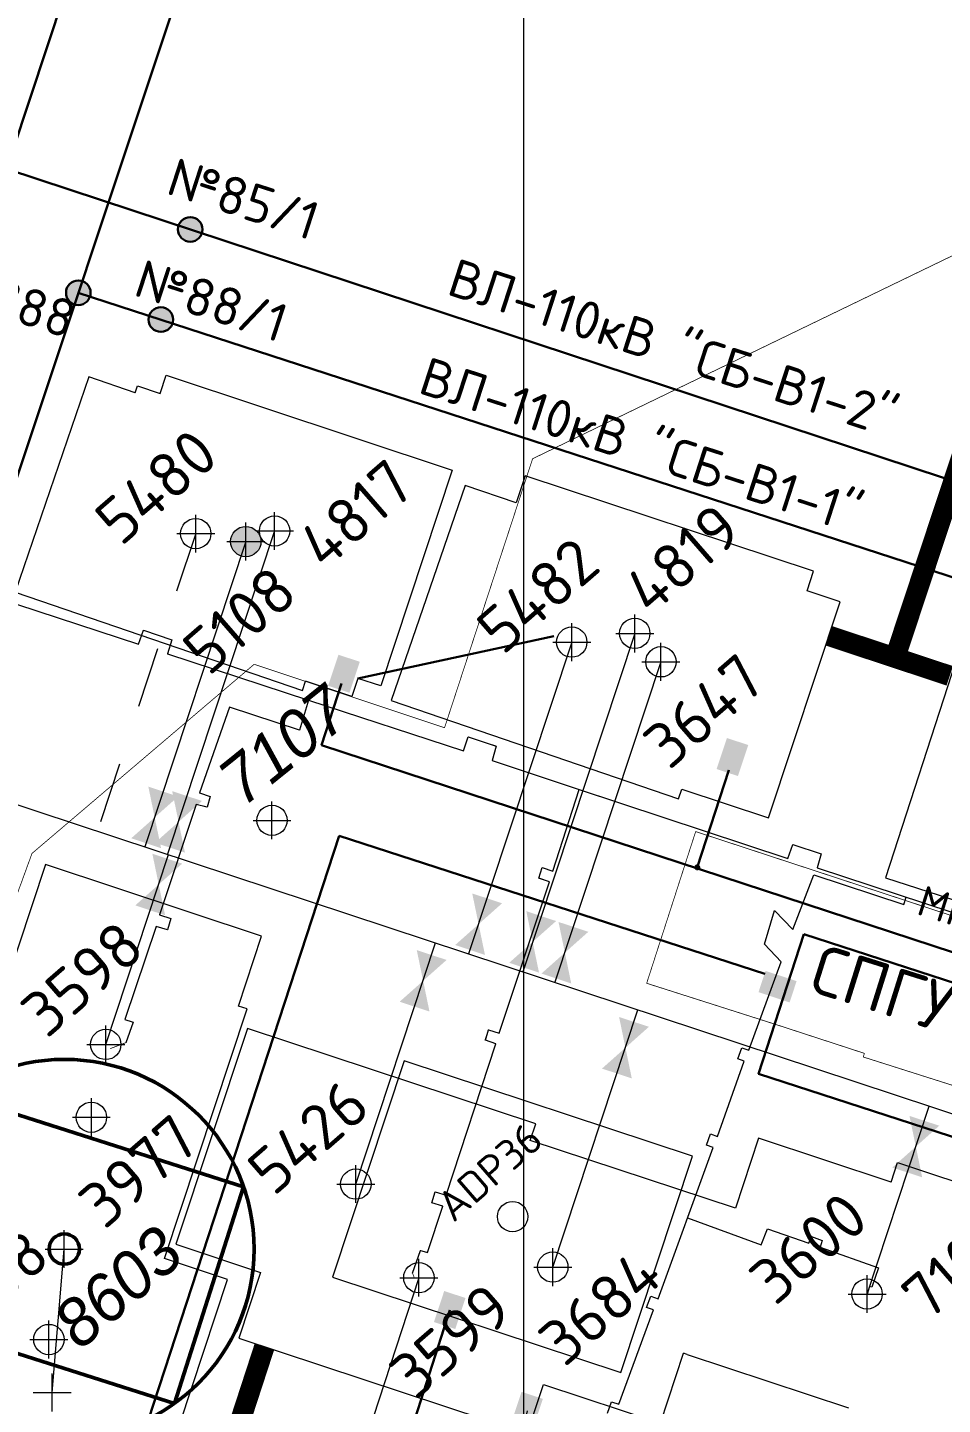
# Model space of a CAD drawing. Header units: millimetres. Extents: x 519 to 9564855, y -810 to 5021775.
# Drawn here: x 9539864 to 9540105.1, y 4998345 to 4998708.1 of the extents above; entities that cross this region are included whole.
import ezdxf

# ---------------------------------------------------------------- set-up
doc = ezdxf.new("R2010")
doc.units = ezdxf.units.MM
doc.header["$LTSCALE"] = 2
doc.header["$MEASUREMENT"] = 0
doc.header["$PDMODE"] = 2
doc.header["$PDSIZE"] = 5
doc.linetypes.add('1', pattern=[0])
doc.linetypes.add('Punctir', pattern=[0.32, 0.16, -0.16])
for name, color, linetype, lineweight in [('200 скв. на 2010 год', 61, 'Continuous', 0), ('WELLS(drilled after 2000y)', 6, 'Continuous', 40), ('Скважины на 2026', 222, 'Continuous', 50), ('Электро', 1, 'Continuous', 30), ('Электроснаб', 1, 'Continuous', 18), ('Электроснабжене', 1, 'Continuous', 18)]:
    doc.layers.add(name, color=color, linetype=linetype, lineweight=lineweight)
for name, color, linetype in [('Existing roads', 41, 'Continuous'), ('GRID_PULKOVO', 7, 'Continuous'), ('new 100 wells', 131, 'Continuous'), ('OilColl&Flowlines', 3, 'Continuous'), ('Stage 12 wells.Text&Frame', 52, 'Continuous'), ('паропровод', 6, 'Continuous'), ('Скважины  2018 года', 7, 'Continuous'), ('Скважины - Конфликты наземки', 92, 'Continuous'), ('Скважины 2019г.', 241, 'Continuous'), ('Скважины на 2013 год.', 21, '1'), ('Скважины на 2016 год.', 40, 'Continuous'), ('Скважины на 2020 год', 140, 'Continuous'), ('Скважины на 2021 год', 7, 'Continuous')]:
    doc.layers.add(name, color=color, linetype=linetype)
doc.styles.add('92051501$0$STANDARD', font='simplex.shx')
doc.styles.add('Elect', font='isocpeur.ttf')
doc.styles.add('GeoApp', font='', dxfattribs={"height": 1})
doc.styles.add('Line_GUGK', font='')
doc.styles.get("Standard").update_dxf_attribs({"font": 'isocpeur.ttf', "width": 0.5})
doc.styles.get('GeoApp').set_extended_font_data('D431', italic=True)
doc.styles.get('Line_GUGK').set_extended_font_data('Bm431', italic=True)
doc.linetypes.add('CAB-0.4kv', pattern='A,20,-1.2,["W1",Standard,S=2.5,R=0,X=0,Y=-1.25],-5.2', length=26.4)
doc.linetypes.add('STM_LINE', pattern='A,0.5,-0.2,["S",92051501$0$STANDARD,S=0.1,R=0,X=-0.1,Y=-0.05],-0.05', length=0.75)
doc.linetypes.add('WTR_LINE', pattern='A,0.5,-0.2,["W",92051501$0$STANDARD,S=0.1,R=0,X=-0.1,Y=-0.05],-0.05', length=0.75)

# ---------------------------------------------------------------- blocks, each defined once
blk = doc.blocks.new('A$C14C6325F')
at = {"layer": 'Электро', "lineweight": 15}
for points in [[(-30.19, 3.34), (-24.28, 3.31), (-24.24, 11.92), (-30.15, 11.96)], [(130.85, -19.7), (136.76, -19.73), (136.81, -11.12), (130.9, -11.08)]]:
    blk.add_hatch(color=256, dxfattribs=at).paths.add_polyline_path(points)
for p, q in [((-29.72, 2.88), (-49.78, -87.4, 0)), ((133.83, -15.41), (140.58, -88.34, 0))]:
    blk.add_line(p, q, dxfattribs=at)

msp = doc.modelspace()

# ---------------------------------------------------------------- hatches: boundary and pattern name
at = {"layer": 'Existing roads', "lineweight": 0}
h = msp.add_hatch(color=256, dxfattribs=at)
edge = h.paths.add_edge_path(flags=16)
edge.add_line((9542915.00048, 4997805.77889), (9542915.82838, 4997805.50495))
edge = h.paths.add_edge_path(flags=16)
edge.add_line((9542915.0804, 4997806.02041), (9542916.50414, 4997805.54932))
edge = h.paths.add_edge_path(flags=17)
edge.add_line((9542915.16031, 4997806.26193), (9542916.96364, 4997805.66524))
edge = h.paths.add_edge_path(flags=17)
edge.add_line((9542915.24023, 4997806.50345), (9542917.32836, 4997805.81252))
edge = h.paths.add_edge_path(flags=17)
edge.add_line((9542915.32014, 4997806.74496), (9542917.63357, 4997805.97949))
edge = h.paths.add_edge_path(flags=17)
edge.add_line((9542915.40006, 4997806.98648), (9542917.89543, 4997806.16081))
edge = h.paths.add_edge_path(flags=17)
edge.add_line((9542915.47997, 4997807.228), (9542918.12293, 4997806.3535))
edge = h.paths.add_edge_path(flags=17)
edge.add_line((9542915.55988, 4997807.46952), (9542918.32156, 4997806.55573))
edge = h.paths.add_edge_path(flags=17)
edge.add_line((9542915.6398, 4997807.71104), (9542918.49494, 4997806.76633))
edge = h.paths.add_edge_path(flags=17)
edge.add_line((9542915.71971, 4997807.95256), (9542918.64549, 4997806.98447))
edge = h.paths.add_edge_path(flags=17)
edge.add_line((9542915.79963, 4997808.19408), (9542918.77483, 4997807.20964))
edge = h.paths.add_edge_path(flags=17)
edge.add_line((9542915.87954, 4997808.4356), (9542918.88401, 4997807.44147))
edge = h.paths.add_edge_path(flags=17)
edge.add_line((9542916.09053, 4997811.84928), (9542916.91843, 4997811.57535))
edge = h.paths.add_edge_path(flags=17)
edge.add_line((9542915.41477, 4997811.80492), (9542916.83851, 4997811.33383))
edge = h.paths.add_edge_path(flags=17)
edge.add_line((9542914.95527, 4997811.689), (9542916.7586, 4997811.09231))
edge = h.paths.add_edge_path(flags=16)
edge.add_line((9542914.59055, 4997811.54171), (9542916.67869, 4997810.85079))
edge = h.paths.add_edge_path(flags=17)
edge.add_line((9542914.28535, 4997811.37474), (9542916.59877, 4997810.60927))
edge = h.paths.add_edge_path(flags=16)
edge.add_line((9542914.02348, 4997811.19343), (9542916.51886, 4997810.36775))
edge = h.paths.add_edge_path(flags=16)
edge.add_line((9542913.79599, 4997811.00074), (9542916.43894, 4997810.12623))
edge = h.paths.add_edge_path(flags=16)
edge.add_line((9542913.59735, 4997810.7985), (9542916.35903, 4997809.88471))
edge = h.paths.add_edge_path(flags=17)
edge.add_line((9542913.42397, 4997810.58791), (9542916.27911, 4997809.64319))
edge = h.paths.add_edge_path(flags=17)
edge.add_line((9542913.27342, 4997810.36976), (9542916.1992, 4997809.40167))
edge = h.paths.add_edge_path(flags=17)
edge.add_line((9542913.14408, 4997810.1446), (9542916.11928, 4997809.16016))
edge = h.paths.add_edge_path(flags=17)
edge.add_line((9542913.0349, 4997809.91276), (9542916.03937, 4997808.91864))
edge = h.paths.add_edge_path(flags=16)
edge.add_line((9542912.9453, 4997809.67445), (9542918.97361, 4997807.67979))
edge = h.paths.add_edge_path(flags=0)
edge.add_line((9542912.9453, 4997809.67445), (9542918.97361, 4997807.67979))
edge = h.paths.add_edge_path(flags=17)
edge.add_line((9542916.95679, 4997811.69128), (9542914.96213, 4997805.66296))
edge = h.paths.add_edge_path()
edge.add_arc((9542915.95946, 4997808.67712), 3.17487, 0, 360)
h.paths.add_polyline_path([(9541621.30331, 4998240.21534), (9541619.40682, 4998234.52294), (9541668.34915, 4998218.3288), (9541670.24564, 4998224.02121)])
edge = h.paths.add_edge_path()
edge.add_line((9541543.45632, 4998259.65358), (9541545.35281, 4998265.34598))
edge.add_line((9541545.35281, 4998265.34598), (9539882.1273, 4998815.67717))
edge.add_arc((9539884.64036, 4998823.2722), 8, 161.691556, 251.691556, ccw=False)
edge.add_line((9539877.04533, 4998825.78526), (9539870.13442, 4998804.89892))
edge.add_arc((9539877.72945, 4998802.38586), 8, 71.691556, 161.691556, ccw=False)
edge.add_line((9539880.24251, 4998809.9809), (9541543.45632, 4998259.65358))
h.paths.add_polyline_path([(9542731.24197, 4997866.63683), (9542733.13846, 4997872.32923), (9541746.19614, 4998198.89057), (9541744.29964, 4998193.19816)])
edge = h.paths.add_edge_path()
edge.add_line((9542910.0184, 4997814.64503), (9542909.36398, 4997812.66899))
edge.add_line((9542909.36398, 4997812.66899), (9542916.00503, 4997810.46964))
edge.add_arc((9542908.97287, 4997822.57537), 14, 300.1520949, 341.6915561)
edge.add_line((9542922.26418, 4997818.17752), (9542982.04609, 4997998.85197))
edge.add_arc((9542983.94484, 4997998.22371), 2, 71.691556, 161.6915561, ccw=False)
edge.add_line((9542984.57311, 4998000.12246), (9542975.07709, 4998003.26452))
edge.add_arc((9542974.44884, 4998001.36581), 1.99996, -18.3072492, 71.6915562, ccw=False)
edge.add_line((9542976.34757, 4998000.73759), (9542916.56564, 4997820.06306))
edge.add_arc((9542908.97061, 4997822.57612), 8, 277.5258796, 341.691556, ccw=False)
h.paths.add_polyline_path([(9542831.9304, 4997833.32085), (9542833.8167, 4997839.01663), (9542809.08896, 4997847.19859), (9542807.19247, 4997841.50618)])
at = {"layer": 'Existing roads', "linetype": 'ByBlock', "lineweight": 0, "ltscale": 80, "true_color": 0xffffff}
h = msp.add_hatch(color=7, dxfattribs=at)
edge = h.paths.add_edge_path()
edge.add_arc((9539921.5, 4998572.5), 4, 0, 360)
at = {"layer": 'Электро'}
h = msp.add_hatch(color=256, dxfattribs=at)
edge = h.paths.add_edge_path()
edge.add_arc((9539906.86211, 4998654.83096), 3.24209, 0, 360)
h = msp.add_hatch(color=256, dxfattribs=at)
edge = h.paths.add_edge_path()
edge.add_arc((9539877.36286, 4998638.13067), 3.24209, 0, 360)
h = msp.add_hatch(color=256, dxfattribs=at)
edge = h.paths.add_edge_path()
edge.add_arc((9539899.11359, 4998631.04512), 3.24209, 0, 360)
for points in [[(9539943.20656, 4998534.48664), (9539948.81879, 4998532.62965), (9539951.52602, 4998540.81151), (9539945.91378, 4998542.6685)], [(9540045.57295, 4998512.52956), (9540051.18518, 4998510.67257), (9540053.89241, 4998518.85443), (9540048.28017, 4998520.71141)], [(9540064.78458, 4998450.98408), (9540066.64156, 4998456.59632), (9540058.4597, 4998459.30355), (9540056.60272, 4998453.69131)], [(9539971.07645, 4998366.71132), (9539976.68868, 4998364.85434), (9539979.39591, 4998373.0362), (9539973.78368, 4998374.89318)]]:
    msp.add_hatch(color=256, dxfattribs=at).paths.add_polyline_path(points)
at = {"layer": 'Электроснаб', "lineweight": 0}
h = msp.add_hatch(color=1, dxfattribs=at)
edge = h.paths.add_edge_path()
edge.add_arc((9539906.86211, 4998654.83096), 3.24209, 0, 360)
h = msp.add_hatch(color=1, dxfattribs=at)
edge = h.paths.add_edge_path()
edge.add_arc((9539877.36286, 4998638.13067), 3.24209, 0, 360)
h = msp.add_hatch(color=1, dxfattribs=at)
edge = h.paths.add_edge_path()
edge.add_arc((9539899.11359, 4998631.04512), 3.24209, 0, 360)
for points in [[(9539943.20656, 4998534.48664), (9539948.81879, 4998532.62965), (9539951.52602, 4998540.81151), (9539945.91378, 4998542.6685)], [(9540045.57295, 4998512.52956), (9540051.18518, 4998510.67257), (9540053.89241, 4998518.85443), (9540048.28017, 4998520.71141)], [(9540064.78458, 4998450.98408), (9540066.64156, 4998456.59632), (9540058.4597, 4998459.30355), (9540056.60272, 4998453.69131)], [(9539971.07645, 4998366.71132), (9539976.68868, 4998364.85434), (9539979.39591, 4998373.0362), (9539973.78368, 4998374.89318)]]:
    msp.add_hatch(color=1, dxfattribs=at).paths.add_polyline_path(points)
at = {"layer": 'Электроснабжене', "lineweight": 0}
h = msp.add_hatch(color=1, dxfattribs=at)
edge = h.paths.add_edge_path()
edge.add_arc((9539906.86211, 4998654.83096), 3.24209, 0, 360)
h = msp.add_hatch(color=1, dxfattribs=at)
edge = h.paths.add_edge_path()
edge.add_arc((9539877.36286, 4998638.13067), 3.24209, 0, 360)
h = msp.add_hatch(color=1, dxfattribs=at)
edge = h.paths.add_edge_path()
edge.add_arc((9539899.11359, 4998631.04512), 3.24209, 0, 360)
for points in [[(9539943.20656, 4998534.48664), (9539948.81879, 4998532.62965), (9539951.52602, 4998540.81151), (9539945.91378, 4998542.6685)], [(9540045.57295, 4998512.52956), (9540051.18518, 4998510.67257), (9540053.89241, 4998518.85443), (9540048.28017, 4998520.71141)], [(9540064.78458, 4998450.98408), (9540066.64156, 4998456.59632), (9540058.4597, 4998459.30355), (9540056.60272, 4998453.69131)], [(9539971.07645, 4998366.71132), (9539976.68868, 4998364.85434), (9539979.39591, 4998373.0362), (9539973.78368, 4998374.89318)]]:
    msp.add_hatch(color=1, dxfattribs=at).paths.add_polyline_path(points)

# ---------------------------------------------------------------- linework, layer by layer
at = {"linetype": 'ByBlock', "lineweight": 0, "ltscale": 80}
msp.add_line((9540037.78202, 4998358.1776), (9540036.8653, 4998358.48092), dxfattribs=at)
at = {"color": 5, "linetype": 'WTR_LINE', "lineweight": 0, "ltscale": 20, "const_width": 0.2}
for points in [[(9539923.70455, 4998540.1584), (9539973.871, 4998523.40788), (9539997.06778, 4998594.34512), (9540213.33334, 4998699.01007), (9540467.06099, 4998613.38589)], [(9539923.70455, 4998540.1584), (9539865.15947, 4998490.2791), (9539764.59146, 4998214.3206)]]:
    msp.add_lwpolyline(points, dxfattribs=at)
at = {"lineweight": 0}
for points, elevation in [([(9539826.765, 4998567.295), (9539828.115, 4998570.883), (9539835.488, 4998568.413), (9539834.501, 4998564.723), (9539893.259, 4998545.46), (9539894.526, 4998549.119), (9539901.991, 4998546.622), (9539900.867, 4998542.878), (9539937.981, 4998530.671), (9539935.655, 4998522.799), (9539917.201, 4998528.847), (9539909.311, 4998506.223), (9539912.122, 4998505.296), (9539911.28, 4998502.463), (9539908.399, 4998503.214), (9539898.758, 4998474.074), (9539901.718, 4998473.081), (9539900.823, 4998470.145), (9539897.908, 4998471.02), (9539889.658, 4998446.487), (9539891.826, 4998445.814), (9539889.894, 4998440.374)], -23.329), ([(9539937.981, 4998530.671), (9539978.837, 4998517.327), (9539980.13, 4998520.996), (9539987.514, 4998518.596), (9539986.449, 4998514.745), (9540009.387, 4998507.141), (9540064.317, 4998488.954), (9540065.642, 4998492.61), (9540073.137, 4998490.198), (9540072.032, 4998486.505)], -23.21), ([(9539965.425, 4998379.62), (9539967.524, 4998385.591), (9539969.366, 4998385.086), (9539973.443, 4998397.26), (9539970.477, 4998398.18), (9539971.381, 4998401.014), (9539974.306, 4998400.201), (9539987.37, 4998440.072), (9539984.703, 4998440.996), (9539985.431, 4998443.766), (9539988.282, 4998442.891), (9540001.503, 4998482.779), (9539998.685, 4998483.718), (9539999.612, 4998486.529), (9540002.408, 4998485.581), (9540009.387, 4998507.141)], -22.435), ([(9540072.032, 4998486.505), (9540149.937, 4998460.854)], -22.98)]:
    msp.add_lwpolyline(points, dxfattribs=dict(at, elevation=elevation))
at = {"color": 6, "lineweight": 0}
for points, elevation in [([(9539826.765, 4998567.295), (9539828.115, 4998570.883), (9539835.488, 4998568.413), (9539834.501, 4998564.723), (9539893.259, 4998545.46), (9539894.526, 4998549.119), (9539901.991, 4998546.622), (9539900.867, 4998542.878), (9539937.981, 4998530.671), (9539935.655, 4998522.799), (9539917.201, 4998528.847), (9539909.311, 4998506.223), (9539912.122, 4998505.296), (9539911.28, 4998502.463), (9539908.399, 4998503.214), (9539898.758, 4998474.074), (9539901.718, 4998473.081), (9539900.823, 4998470.145), (9539897.908, 4998471.02), (9539889.658, 4998446.487), (9539891.826, 4998445.814), (9539889.894, 4998440.374)], -23.329), ([(9539937.981, 4998530.671), (9539978.837, 4998517.327), (9539980.13, 4998520.996), (9539987.514, 4998518.596), (9539986.449, 4998514.745), (9540009.387, 4998507.141), (9540064.317, 4998488.954), (9540065.642, 4998492.61), (9540073.137, 4998490.198), (9540072.032, 4998486.505)], -23.21), ([(9539965.425, 4998379.62), (9539967.524, 4998385.591), (9539969.366, 4998385.086), (9539973.443, 4998397.26), (9539970.477, 4998398.18), (9539971.381, 4998401.014), (9539974.306, 4998400.201), (9539987.37, 4998440.072), (9539984.703, 4998440.996), (9539985.431, 4998443.766), (9539988.282, 4998442.891), (9540001.503, 4998482.779), (9539998.685, 4998483.718), (9539999.612, 4998486.529), (9540002.408, 4998485.581), (9540009.387, 4998507.141)], -22.435), ([(9540072.032, 4998486.505), (9540149.937, 4998460.854)], -22.98)]:
    msp.add_lwpolyline(points, dxfattribs=dict(at, elevation=elevation))
at = {"linetype": 'ByBlock', "lineweight": 0, "ltscale": 2, "const_width": 0.2, "elevation": 0.4393}
msp.add_lwpolyline([(9540060.94168, 4998445.24547), (9540027.13197, 4998456.03702), (9540040.04393, 4998496.03901), (9540207.04189, 4998441.14155), (9540201.63669, 4998423.47715), (9540209.70526, 4998420.78811), (9540212.68788, 4998430.45424), (9540204.59306, 4998433.13867), (9540196.15808, 4998406.53307), (9540134.01707, 4998425.29302), (9540132.82131, 4998421.15237), (9540084.21634, 4998436.59767), (9540084.49435, 4998437.56033), (9540060.94168, 4998445.24547)], dxfattribs=at)
at = {"color": 6, "linetype": 'STM_LINE', "lineweight": 0, "ltscale": 2, "elevation": 0.9842}
for points in [[(9540016.81292, 4998342.69918), (9540017.8573, 4998345.67398), (9540019.7778, 4998345.0213), (9540028.95458, 4998369.88849), (9540027.10356, 4998370.5272), (9540028.23887, 4998373.48916), (9540030.13639, 4998372.83827), (9540044.672, 4998412.73102), (9540042.86063, 4998413.38567), (9540043.94274, 4998416.31589), (9540045.78818, 4998415.66426), (9540052.86632, 4998435.45896), (9540051.16177, 4998436.08642), (9540052.18384, 4998439.00382), (9540054.02504, 4998438.37706), (9540062.54771, 4998461.7068), (9540058.20263, 4998466.32332), (9540060.81205, 4998475.20687), (9540065.69169, 4998470.21783), (9540071.14272, 4998484.62964), (9540094.87413, 4998476.78956), (9540095.49576, 4998478.77932)], [(9540037.92454, 4998394.21271), (9540057.26867, 4998387.03553), (9540058.95669, 4998391.25972), (9540069.84845, 4998387.47616), (9540070.58744, 4998389.29354), (9540073.38877, 4998388.18714), (9540072.80876, 4998386.45464), (9540088.24967, 4998381.0425), (9540086.44817, 4998375.90279)]]:
    msp.add_lwpolyline(points, dxfattribs=at)
at = {"layer": '200 скв. на 2010 год', "color": 0, "linetype": 'ByBlock', "lineweight": 0}
for points in [[(9539892.34341, 4998611.76764), (9539892.93745, 4998613.56299), (9539898.94927, 4998611.56314)], [(9539898.94927, 4998611.56314), (9539900.53745, 4998616.36299), (9539975.8759, 4998591.3015), (9539957.06023, 4998534.43631), (9539951.04524, 4998536.42656)], [(9540036.40095, 4998507.2015), (9540059.26255, 4998499.63701), (9540078.11798, 4998556.62241), (9540069.39307, 4998559.50932)], [(9539951.04524, 4998536.42656), (9539949.46023, 4998531.63631), (9539937.25733, 4998535.67403)], [(9540050.5347, 4998396.71908), (9539996.46279, 4998414.6105)], [(9539999.93141, 4998350.23848), (9540030.76255, 4998340.03701), (9540036.8653, 4998358.48092)]]:
    msp.add_lwpolyline(points, dxfattribs=at)
for centre in [(9539929.1, 4998575.3), (9539921.5, 4998572.5), (9540030.9, 4998540.8), (9540002.4, 4998381.2)]:
    msp.add_circle(centre, 4, dxfattribs=at)
for p in [(9539921.5, 4998572.5), (9539929.1, 4998575.3), (9540030.9, 4998540.8), (9540002.4, 4998381.2)]:
    msp.add_point(p, dxfattribs=at)
at = {"layer": 'Existing roads', "color": 3, "linetype": 'ByBlock', "lineweight": 0, "ltscale": 80}
for p, q in [((9539929.1, 4998575.3), (9539900.8998, 4998490.03908)), ((9539921.5, 4998572.5), (9539894.88402, 4998492.02881)), ((9540024, 4998548.3), (9539994.49148, 4998459.08347)), ((9540030.9, 4998540.8), (9540002.9471, 4998456.28676))]:
    msp.add_line(p, q, dxfattribs=at)
at = {"layer": 'Existing roads', "lineweight": 0, "const_width": 5.4}
for points in [[(9540092.94762, 4998542.97247), (9540118.69772, 4998620.7951)], [(9540107.00858, 4998537.111), (9540075.14998, 4998547.65243)]]:
    msp.add_lwpolyline(points, dxfattribs=at)
at = {"layer": 'Existing roads', "lineweight": 0, "const_width": 5.4, "flags": 128}
msp.add_lwpolyline([(9539926.39238, 4998360.15726), (9539902.61365, 4998287.2394)], dxfattribs=at)
at = {"layer": 'GRID_PULKOVO', "lineweight": 0}
msp.add_line((9539994.68753, 5010003.949), (9539994.68753, 4992000), dxfattribs=at)
at = {"layer": 'new 100 wells', "color": 0, "linetype": 'ByBlock', "lineweight": 0}
for points in [[(9539919.56197, 4998450.02391), (9539925.66299, 4998468.46255), (9539868.67759, 4998487.31798), (9539843.53701, 4998411.33746), (9539845.83803, 4998410.57609)], [(9540091.53448, 4998403.6162), (9540056.63745, 4998415.16299), (9540050.5347, 4998396.71908)], [(9540037.78202, 4998358.1776), (9540080.2879, 4998344.11317)]]:
    msp.add_lwpolyline(points, dxfattribs=at)
for centre in [(9539884.6, 4998439.9), (9540085.2, 4998374.1)]:
    msp.add_circle(centre, 4, dxfattribs=at)
for p in [(9539884.6, 4998439.9), (9540085.2, 4998374.1)]:
    msp.add_point(p, dxfattribs=at)
at = {"layer": 'OilColl&Flowlines', "lineweight": 0}
for p, q in [((9539123.89216, 4998747.03568), (9540784.68084, 4998197.72698)), ((9539884.6, 4998439.9), (9539901.1556, 4998489.95447)), ((9540002.4, 4998381.2), (9540024.84006, 4998449.04562)), ((9540085.2, 4998374.1), (9540101.59198, 4998423.65979))]:
    msp.add_line(p, q, dxfattribs=at)
at = {"layer": 'OilColl&Flowlines', "linetype": 'ByBlock', "lineweight": 0}
msp.add_line((9539967.1, 4998378.4), (9539930.75338, 4998267.00899), dxfattribs=at)
at = {"layer": 'OilColl&Flowlines', "lineweight": 0}
for points in [[(9539903.67324, 4998505.2805), (9539897.49322, 4998499.77593), (9539895.81614, 4998507.88027)], [(9539909.95843, 4998504.10529), (9539903.77841, 4998498.60072), (9539902.10133, 4998506.70506)], [(9539899.1703, 4998491.67159), (9539891.3132, 4998494.27137), (9539897.49322, 4998499.77593)], [(9539905.45549, 4998490.49638), (9539897.59839, 4998493.09615), (9539903.77841, 4998498.60072)], [(9539904.73316, 4998487.58736), (9539898.55313, 4998482.08279), (9539896.87605, 4998490.18713)], [(9539900.23022, 4998473.97845), (9539892.37311, 4998476.57823), (9539898.55313, 4998482.08279)], [(9539989.02544, 4998477.12426), (9539982.84542, 4998471.6197), (9539981.16833, 4998479.72404)], [(9540003.27123, 4998472.4481), (9539997.09121, 4998466.94353), (9539995.41413, 4998475.04787)], [(9540011.75843, 4998469.60529), (9540005.57841, 4998464.10072), (9540003.90133, 4998472.20506)], [(9539984.5225, 4998463.51536), (9539976.66539, 4998466.11513), (9539982.84542, 4998471.6197)], [(9539974.40694, 4998462.18531), (9539968.22691, 4998456.68075), (9539966.54983, 4998464.78509)], [(9539998.76829, 4998458.83919), (9539990.91119, 4998461.43896), (9539997.09121, 4998466.94353)], [(9540007.25549, 4998455.99638), (9539999.39839, 4998458.59615), (9540005.57841, 4998464.10072)], [(9539969.90399, 4998448.57641), (9539962.04689, 4998451.17618), (9539968.22691, 4998456.68075)], [(9540027.72016, 4998444.55187), (9540021.54014, 4998439.04731), (9540019.86305, 4998447.15165)], [(9540023.21722, 4998430.94297), (9540015.36011, 4998433.54274), (9540021.54014, 4998439.04731)], [(9540104.24152, 4998418.46894), (9540098.06149, 4998412.96437), (9540096.38441, 4998421.06871)], [(9540099.73858, 4998404.86003), (9540091.88147, 4998407.4598), (9540098.06149, 4998412.96437)]]:
    msp.add_solid(points, dxfattribs=at)
at = {"layer": 'Stage 12 wells.Text&Frame', "color": 0, "linetype": 'ByBlock', "lineweight": 0}
for points in [[(9540069.39307, 4998559.50932), (9540071.11798, 4998564.72241), (9539995.13745, 4998589.86299), (9539992.7717, 4998582.71313)], [(9539900.07946, 4998383.42779), (9539921.86299, 4998449.26255), (9539919.56197, 4998450.02391)]]:
    msp.add_lwpolyline(points, dxfattribs=at)
for centre in [(9540024, 4998548.3), (9539880.8, 4998420.7)]:
    msp.add_circle(centre, 4, dxfattribs=at)
for p in [(9540024, 4998548.3), (9539880.8, 4998420.7)]:
    msp.add_point(p, dxfattribs=at)
at = {"layer": 'WELLS(drilled after 2000y)', "color": 6, "lineweight": 0, "const_width": 0.2}
for points, elevation in [([(9540321.06, 4998404.766), (9540242.97, 4998430.521), (9540244.067, 4998434.167), (9540236.808, 4998436.491), (9540235.464, 4998433.002), (9540157.457, 4998458.295), (9540158.668, 4998462.159), (9540151.267, 4998464.629), (9540149.937, 4998460.854), (9540072.032, 4998486.505), (9540073.137, 4998490.198), (9540065.642, 4998492.61), (9540064.317, 4998488.954), (9539986.449, 4998514.745), (9539987.514, 4998518.596), (9539980.13, 4998520.996), (9539978.837, 4998517.327), (9539900.867, 4998542.878), (9539901.991, 4998546.622), (9539894.526, 4998549.119), (9539893.259, 4998545.46), (9539834.501, 4998564.723)], -23.116), ([(9539937.981, 4998530.671), (9539935.655, 4998522.799), (9539917.201, 4998528.847), (9539909.311, 4998506.223), (9539912.122, 4998505.296), (9539911.28, 4998502.463), (9539908.399, 4998503.214), (9539898.758, 4998474.074), (9539901.718, 4998473.081), (9539900.823, 4998470.145), (9539897.908, 4998471.02), (9539889.658, 4998446.487), (9539891.826, 4998445.814), (9539889.894, 4998440.374), (9539885.74889, 4998438.79521)], -23.21), ([(9540009.387, 4998507.141), (9540002.408, 4998485.581), (9539999.60428, 4998486.5056), (9539998.685, 4998483.718), (9540001.503, 4998482.779), (9539988.282, 4998442.891), (9539985.431, 4998443.766), (9539984.49614, 4998441.06767), (9539987.37, 4998440.072), (9539974.306, 4998400.201), (9539971.381, 4998401.014), (9539970.49975, 4998398.17294), (9539973.4211, 4998397.1946), (9539969.366, 4998385.086), (9539967.524, 4998385.591), (9539965.425, 4998379.62), (9539965.95106, 4998378.21247)], -22.435)]:
    msp.add_lwpolyline(points, dxfattribs=dict(at, elevation=elevation))
at = {"layer": 'WELLS(drilled after 2000y)', "color": 0, "linetype": 'ByBlock', "lineweight": 0}
msp.add_lwpolyline([(9539925.41148, 4998379.79333), (9539919.68202, 4998362.4776), (9539995.66254, 4998337.33702), (9539999.93141, 4998350.23848)], dxfattribs=at)
msp.add_circle((9539967.1, 4998378.4), 4, dxfattribs=at)
msp.add_point((9539967.1, 4998378.4), dxfattribs=at)
at = {"layer": 'паропровод', "linetype": 'ByBlock', "lineweight": 0, "ltscale": 2}
for p, q in [((9540085.86239, 4998376.09588, 0.253), (9540085.2, 4998374.1)), ((9540086.44817, 4998375.90279, 0.253), (9540085.86239, 4998376.09588, 0.253))]:
    msp.add_line(p, q, dxfattribs=at)
at = {"layer": 'Скважины  2018 года', "color": 3, "linetype": 'ByBlock', "lineweight": 0, "ltscale": 50}
msp.add_line((9540007.4, 4998546), (9539980.21411, 4998463.80573), dxfattribs=at)
at = {"layer": 'Скважины  2018 года', "color": 0, "linetype": 'ByBlock', "lineweight": 0}
for points in [[(9539992.7717, 4998582.71313), (9539979.26671, 4998587.33423), (9539959.84182, 4998530.56563), (9540035.53329, 4998504.66577), (9540036.40095, 4998507.2015)], [(9539996.46279, 4998414.6105), (9539997.90386, 4998418.95265), (9539921.97613, 4998444.15146), (9539903.07702, 4998387.20567), (9539925.41148, 4998379.79333)]]:
    msp.add_lwpolyline(points, dxfattribs=at)
for centre in [(9540007.4, 4998546), (9539950.49098, 4998403.07892)]:
    msp.add_circle(centre, 4, dxfattribs=at)
for p in [(9540007.4, 4998546), (9539950.5, 4998403.1)]:
    msp.add_point(p, dxfattribs=at)
at = {"layer": 'Скважины - Конфликты наземки', "linetype": 'ByBlock', "lineweight": 0}
msp.add_circle((9539928.4, 4998499), 4, dxfattribs=at)
at = {"layer": 'Скважины - Конфликты наземки', "linetype": 'ByBlock', "lineweight": 0, "ltscale": 80}
msp.add_point((9539928.4, 4998499), dxfattribs=at)
at = {"layer": 'Скважины 2019г.', "color": 5, "linetype": 'Punctir', "lineweight": 0, "ltscale": 50}
msp.add_line((9539908.3, 4998574.6), (9539882.35957, 4998496.17129), dxfattribs=at)
at = {"layer": 'Скважины 2019г.', "color": 3, "linetype": 'ByBlock', "lineweight": 0, "ltscale": 50}
msp.add_line((9539950.49098, 4998403.07892), (9539971.52683, 4998466.67906), dxfattribs=at)
at = {"layer": 'Скважины 2019г.', "color": 0, "linetype": 'ByBlock', "lineweight": 0}
for points in [[(9539892.34341, 4998611.76764), (9539880.16671, 4998615.93423), (9539860.74182, 4998559.16563), (9539936.43329, 4998533.26577), (9539937.25733, 4998535.67403)], [(9540091.53448, 4998403.6162), (9540093.23745, 4998408.76299), (9540168.5759, 4998383.7015), (9540161.60681, 4998362.63934)]]:
    msp.add_lwpolyline(points, dxfattribs=at)
msp.add_circle((9539908.3, 4998574.6), 4, dxfattribs=at)
msp.add_point((9539908.3, 4998574.6), dxfattribs=at)
at = {"layer": 'Скважины на 2013 год.', "color": 0, "linetype": 'ByBlock', "lineweight": 0}
msp.add_lwpolyline([(9540135.60154, 4998532.21832), (9540108.58822, 4998540.96418), (9540090.10309, 4998483.88266), (9540166.21178, 4998459.23582), (9540169.40138, 4998469.07562)], dxfattribs=at)
at = {"layer": 'Скважины на 2016 год.', "color": 254, "lineweight": 0, "true_color": 0xfeeab9}
msp.add_lwpolyline([(9539944.38202, 4998378.57759), (9540020.36255, 4998353.43701), (9540039.21798, 4998410.42241), (9539963.23745, 4998435.56299)], close=True, dxfattribs=at)
msp.add_circle((9539991.8, 4998394.5), 4, dxfattribs=at)
at = {"layer": 'Скважины на 2020 год', "color": 0, "linetype": 'ByBlock', "lineweight": 0}
msp.add_lwpolyline([(9539843.09407, 4998402.28323), (9539840.73745, 4998403.06299), (9539821.88202, 4998346.0776), (9539897.86254, 4998320.93702), (9539916.71798, 4998377.92241), (9539900.07946, 4998383.42779)], dxfattribs=at)
msp.add_circle((9539869.6, 4998362.1), 4, dxfattribs=at)
at = {"layer": 'Скважины на 2021 год', "color": 0, "linetype": 'ByBlock', "lineweight": 0}
msp.add_point((9539869.6, 4998362.1), dxfattribs=at)
at = {"layer": 'Скважины на 2026', "lineweight": 0}
msp.add_line((9539870.5, 4998348.1), (9539873.67, 4998385.96), dxfattribs=at)
at = {"layer": 'Скважины на 2026', "linetype": 'ByBlock', "ltscale": 50}
msp.add_lwpolyline([(9539826.44913, 4998369.52257), (9539902.67178, 4998345.23044), (9539920.89087, 4998402.39743), (9539844.66822, 4998426.68956)], close=True, dxfattribs=at)
msp.add_circle((9539873.67, 4998385.96), 50, dxfattribs=at)
at = {"layer": 'Скважины на 2026', "linetype": 'ByBlock'}
msp.add_circle((9539873.67, 4998385.96), 4, dxfattribs=at)
at = {"layer": 'Скважины на 2026', "linetype": 'ByBlock', "lineweight": 0}
for p in [(9539873.67, 4998385.96), (9539870.5, 4998348.1)]:
    msp.add_point(p, dxfattribs=at)
at = {"layer": 'Электро'}
for p, q in [((9540127.05978, 4999480.17188, 0), (9538945.38214, 4995919.3316)), ((9540154.57009, 4999471.07195, 0.00006), (9538962.08214, 4995887.9316, 0)), ((9541734.56444, 4998051.30919, 0.03953), (9539858.47025, 4998670.81033, 0)), ((9541726.10238, 4998035.88202, 0.03953), (9539877.36286, 4998638.13067, -0.00055)), ((9540002.7, 4998547.6), (9539951.04524, 4998536.42656)), ((9539941.41665, 4998518.78901), (9539946.72062, 4998535.11293)), ((9539941.41665, 4998518.78901), (9540526.91758, 4998326.65514)), ((9540048.7825, 4998512.21868), (9540040.46095, 4998486.60756)), ((9539883.62817, 4998303.52059, 0), (9539946.1298, 4998494.885, -51.34615)), ((9539946.1298, 4998494.885, -51.34615), (9540058.28304, 4998458.54939, -23.07358)), ((9539975.23618, 4998369.87376), (9539947.17027, 4998282.52659, 0))]:
    msp.add_line(p, q, dxfattribs=at)
msp.add_lwpolyline([(9540068.56561, 4998469.00499), (9540179.51498, 4998432.95535), (9540167.55612, 4998396.14976), (9540056.60675, 4998432.1994)], close=True, dxfattribs=at)
for centre in [(9539906.86211, 4998654.83096, 0.00102), (9539877.36286, 4998638.13067, -0.00055), (9539899.11359, 4998631.04512, -0.00008), (9539899.11359, 4998631.04512, -0.00008)]:
    msp.add_circle(centre, 3.24209, dxfattribs=at)
for start, end in [(162, 342), (342, 162)]:
    msp.add_arc((9540040.46095, 4998486.60756), 0.5, start, end, dxfattribs=at)
at = {"layer": 'Электроснаб', "color": 1, "linetype": 'ByBlock', "lineweight": 0}
for p, q in [((9540127.05978, 4999480.17188, 0), (9538945.38214, 4995919.3316)), ((9540154.57009, 4999471.07195, 0.00006), (9538962.08214, 4995887.9316, 0)), ((9539941.41665, 4998518.78901), (9540526.91758, 4998326.65514))]:
    msp.add_line(p, q, dxfattribs=at)
at = {"layer": 'Электроснаб', "color": 1, "linetype": 'CAB-0.4kv', "lineweight": 0}
msp.add_line((9540002.7, 4998547.6), (9539951.04524, 4998536.42656), dxfattribs=at)
at = {"layer": 'Электроснаб', "color": 1, "lineweight": 0}
for p, q in [((9539941.41665, 4998518.78901), (9539946.72062, 4998535.11293)), ((9540048.7825, 4998512.21868), (9540040.46095, 4998486.60756)), ((9539883.62817, 4998303.52059, 0), (9539946.1298, 4998494.885, -51.34615)), ((9539946.1298, 4998494.885, -51.34615), (9540058.28304, 4998458.54939, -23.07358)), ((9539975.23618, 4998369.87376), (9539947.17027, 4998282.52659, 0))]:
    msp.add_line(p, q, dxfattribs=at)
msp.add_lwpolyline([(9540068.56561, 4998469.00499), (9540179.51498, 4998432.95535), (9540167.55612, 4998396.14976), (9540056.60675, 4998432.1994)], close=True, dxfattribs=at)
for centre in [(9539906.86211, 4998654.83096, 0.00102), (9539877.36286, 4998638.13067, -0.00055), (9539899.11359, 4998631.04512, -0.00008), (9539899.11359, 4998631.04512, -0.00008)]:
    msp.add_circle(centre, 3.24209, dxfattribs=at)
for start, end in [(162, 342), (342, 162)]:
    msp.add_arc((9540040.46095, 4998486.60756), 0.5, start, end, dxfattribs=at)
at = {"layer": 'Электроснабжене', "color": 1, "linetype": 'ByBlock', "lineweight": 0}
for p, q in [((9540127.05978, 4999480.17188, 0), (9538945.38214, 4995919.3316)), ((9540154.57009, 4999471.07195, 0.00006), (9538962.08214, 4995887.9316, 0)), ((9539941.41665, 4998518.78901), (9540526.91758, 4998326.65514))]:
    msp.add_line(p, q, dxfattribs=at)
at = {"layer": 'Электроснабжене', "color": 1, "linetype": 'CAB-0.4kv', "lineweight": 0}
msp.add_line((9540002.7, 4998547.6), (9539951.04524, 4998536.42656), dxfattribs=at)
at = {"layer": 'Электроснабжене', "color": 1, "lineweight": 0}
for p, q in [((9539941.41665, 4998518.78901), (9539946.72062, 4998535.11293)), ((9540048.7825, 4998512.21868), (9540040.46095, 4998486.60756)), ((9539883.62817, 4998303.52059, 0), (9539946.1298, 4998494.885, -51.34615)), ((9539946.1298, 4998494.885, -51.34615), (9540058.28304, 4998458.54939, -23.07358)), ((9539975.23618, 4998369.87376), (9539947.17027, 4998282.52659, 0))]:
    msp.add_line(p, q, dxfattribs=at)
msp.add_lwpolyline([(9540068.56561, 4998469.00499), (9540179.51498, 4998432.95535), (9540167.55612, 4998396.14976), (9540056.60675, 4998432.1994)], close=True, dxfattribs=at)
for centre in [(9539906.86211, 4998654.83096, 0.00102), (9539877.36286, 4998638.13067, -0.00055), (9539899.11359, 4998631.04512, -0.00008), (9539899.11359, 4998631.04512, -0.00008)]:
    msp.add_circle(centre, 3.24209, dxfattribs=at)
for start, end in [(162, 342), (342, 162)]:
    msp.add_arc((9540040.46095, 4998486.60756), 0.5, start, end, dxfattribs=at)

# ---------------------------------------------------------------- block references
at = {"layer": 'Электро', "rotation": 342}
msp.add_blockref('A$C14C6325F', (9539873.1, 4998399.3), dxfattribs=at)
at = {"layer": 'Электроснаб', "color": 1, "lineweight": -2, "rotation": 342}
msp.add_blockref('A$C14C6325F', (9539873.1, 4998399.3), dxfattribs=at)
at = {"layer": 'Электроснабжене', "color": 1, "lineweight": -2, "rotation": 342}
msp.add_blockref('A$C14C6325F', (9539873.1, 4998399.3), dxfattribs=at)

# ---------------------------------------------------------------- texts
at = {"layer": '200 скв. на 2010 год', "color": 0, "linetype": 'ByBlock', "lineweight": 0, "style": 'Elect'}
for s, p in [('4817', (9539942.16889, 4998564.66026)), ('5108', (9539911.71704, 4998536.77185)), ('3647', (9540033.1018, 4998512.00907)), ('3684', (9540005.49925, 4998354.55311))]:
    msp.add_text(s, height=12, rotation=41, dxfattribs=at).set_placement(p)
at = {"layer": 'new 100 wells', "color": 0, "linetype": 'ByBlock', "lineweight": 0, "style": 'Elect'}
for s, p in [('3598', (9539869.09623, 4998441.21561)), ('3600', (9540061.03201, 4998370.72134))]:
    msp.add_text(s, height=12, rotation=41, dxfattribs=at).set_placement(p)
at = {"layer": 'new 100 wells', "color": 19, "lineweight": 0, "style": 'Elect'}
msp.add_text('СПГУ-23т', height=13.005168, rotation=342.5784877, dxfattribs=at).set_placement((9540069.38574, 4998454.10869))
at = {"layer": 'Stage 12 wells.Text&Frame', "color": 0, "linetype": 'ByBlock', "lineweight": 0, "style": 'Elect'}
for s, p in [('4819', (9540028.0665, 4998552.68187)), ('3977', (9539884.30046, 4998390.83047))]:
    msp.add_text(s, height=12, rotation=41, dxfattribs=at).set_placement(p)
at = {"layer": 'WELLS(drilled after 2000y)', "color": 254, "lineweight": 0, "true_color": 0xcecce6, "style": 'Elect'}
msp.add_text('МПГУ-23тн.-3', height=8, rotation=342.3674975, dxfattribs=at).set_placement((9540097.85553, 4998474.35474))
at = {"layer": 'WELLS(drilled after 2000y)', "color": 0, "linetype": 'ByBlock', "lineweight": 0, "style": 'Elect'}
msp.add_text('3599', height=12, rotation=41, dxfattribs=at).set_placement((9539966.1971, 4998345.81014, 0))
at = {"layer": 'Скважины  2018 года', "color": 0, "linetype": 'ByBlock', "lineweight": 0, "style": 'Elect'}
for s, p in [('5482', (9539989.22022, 4998542.3051)), ('5426', (9539928.82145, 4998399.6182))]:
    msp.add_text(s, height=12, rotation=41, dxfattribs=at).set_placement(p)
at = {"layer": 'Скважины - Конфликты наземки', "lineweight": 35, "style": 'GeoApp'}
msp.add_text('7107', height=12.5, rotation=38.8332141, dxfattribs=at).set_placement((9539920.87296, 4998502.33228))
at = {"layer": 'Скважины 2019г.', "color": 0, "linetype": 'ByBlock', "lineweight": 0, "style": 'Elect'}
for s, p in [('5480', (9539888.61473, 4998571.00791)), ('7108', (9540101.14425, 4998366.5576))]:
    msp.add_text(s, height=12, rotation=41, dxfattribs=at).set_placement(p)
at = {"layer": 'Скважины на 2016 год.', "color": 254, "lineweight": 0, "true_color": 0xfeeab9, "style": 'Elect'}
msp.add_text('ADP36', height=8, rotation=41, dxfattribs=at).set_placement((9539976.19699, 4998392.73339))
at = {"layer": 'Скважины на 2020 год', "color": 0, "linetype": 'ByBlock', "lineweight": 0, "style": 'Elect'}
msp.add_text('7308', height=12, rotation=41, dxfattribs=at).set_placement((9539844.92373, 4998360.49598))
at = {"layer": 'Скважины на 2026', "linetype": 'ByBlock', "style": 'Line_GUGK'}
msp.add_text('8603', height=12.5, rotation=41, dxfattribs=at).set_placement((9539877.82466, 4998359.01423))
at = {"layer": 'Электро'}
for s, p in [('№85/1', (9539900.05827, 4998664.35359, 0)), ('№88/1', (9539891.49131, 4998637.51579, 0)), ('ВЛ-110кВ "СБ-В1-2"', (9539974.05141, 4998637.8197, -0.00385)), ('№88', (9539847.34049, 4998634.6986, 0)), ('ВЛ-110кВ "СБ-В1-1"', (9539966.51668, 4998611.83549, -0.00385))]:
    msp.add_text(s, height=10, rotation=342.0274213, dxfattribs=at).set_placement(p)
at = {"layer": 'Электроснаб', "color": 1, "lineweight": 0}
for s, p in [('№85/1', (9539900.05827, 4998664.35359, 0)), ('№88/1', (9539891.49131, 4998637.51579, 0)), ('ВЛ-110кВ "СБ-В1-2"', (9539974.05141, 4998637.8197, -0.00385)), ('№88', (9539847.34049, 4998634.6986, 0)), ('ВЛ-110кВ "СБ-В1-1"', (9539966.51668, 4998611.83549, -0.00385))]:
    msp.add_text(s, height=10, rotation=342.0274213, dxfattribs=at).set_placement(p)
at = {"layer": 'Электроснабжене', "color": 1, "lineweight": 0}
for s, p in [('№85/1', (9539900.05827, 4998664.35359, 0)), ('№88/1', (9539891.49131, 4998637.51579, 0)), ('ВЛ-110кВ "СБ-В1-2"', (9539974.05141, 4998637.8197, -0.00385)), ('№88', (9539847.34049, 4998634.6986, 0)), ('ВЛ-110кВ "СБ-В1-1"', (9539966.51668, 4998611.83549, -0.00385))]:
    msp.add_text(s, height=10, rotation=342.0274213, dxfattribs=at).set_placement(p)

doc.saveas('drawing.dxf')
